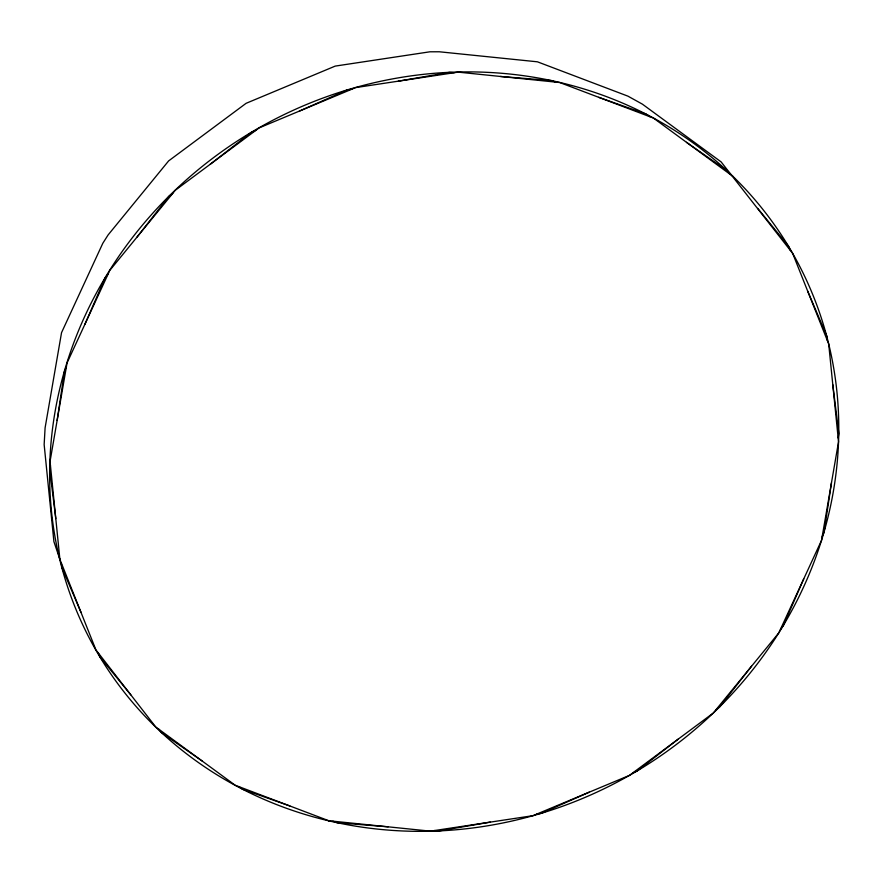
<?xml version="1.0" encoding="UTF-8"?>
<svg xmlns="http://www.w3.org/2000/svg" width="883" height="883" viewBox="0 0 883 883"><rect width="100%" height="100%" fill="white"/><g stroke="black" fill="none" stroke-linecap="round" stroke-linejoin="round"><path stroke-width="1.32" d="M50.43 465.242L49.735 469.844L55.795 518.619M57.13 420.451L64.514 371.048L66.413 366.71M831.466 482.835L824.071 532.228L822.183 536.577M838.166 438.034L838.85 433.443L832.79 384.668M84.845 324.403L105.176 277.759L108.145 273.962M803.74 578.884L783.409 625.528L780.451 629.314M137.064 237.03L168.94 196.313L172.781 193.333M751.532 666.257L719.645 706.974L715.804 709.954M210.209 164.282L251.478 132.262L255.927 130.298M678.376 738.994L637.107 771.025L632.658 772.989M299.315 111.126L347.151 89.978L351.909 89.161M589.27 792.161L541.434 813.298L536.676 814.126M398.299 81.17L449.447 72.351L454.193 72.726M490.286 822.117L439.138 830.936L434.403 830.55M500.418 76.457L551.389 80.563L555.793 82.119M388.167 826.83L337.196 822.724L332.792 821.168M598.718 97.318L646.036 114.062L649.8 116.688M289.878 805.969L242.549 789.225L238.785 786.587M686.488 142.318L726.93 170.574L729.8 174.094M202.108 760.969L161.655 732.713L158.785 729.192M732.879 176.346L653.431 118.068L559.723 82.527L458.156 72.13L355.65 87.605L259.172 127.88L175.32 190.231L109.801 270.386L67.064 362.902L50.044 461.456L59.889 559.347L95.927 649.899L155.717 726.941L235.165 785.219L328.862 820.76L430.429 831.157L532.946 815.682L629.413 775.406L713.265 713.056L778.795 632.901L821.521 540.385L838.541 441.831L828.695 343.94L792.658 253.388L721.135 161.92L642.371 104.139L627.923 96.148L537.416 61.81L439.315 51.777L429.933 51.799L335.231 66.093L246.103 103.311L168.631 160.905L108.09 234.966L102.814 243.278L61.545 332.637L45.099 427.836L44.15 444.579L53.907 541.632L59.889 559.347M757.746 208.399L788.563 246.236L790.34 250.408M130.839 694.877L100.022 657.051L98.245 652.879M807.658 291.059L826.742 335.893L827.305 340.43M80.938 612.217L61.843 567.394L61.28 562.846M328.741 820.826A400.926 373.034 -28.9 0 0 828.695 343.895A400.926 373.034 -28.9 0 0 175.165 190.143A400.926 373.034 -28.9 0 0 328.741 820.826"/></g></svg>
